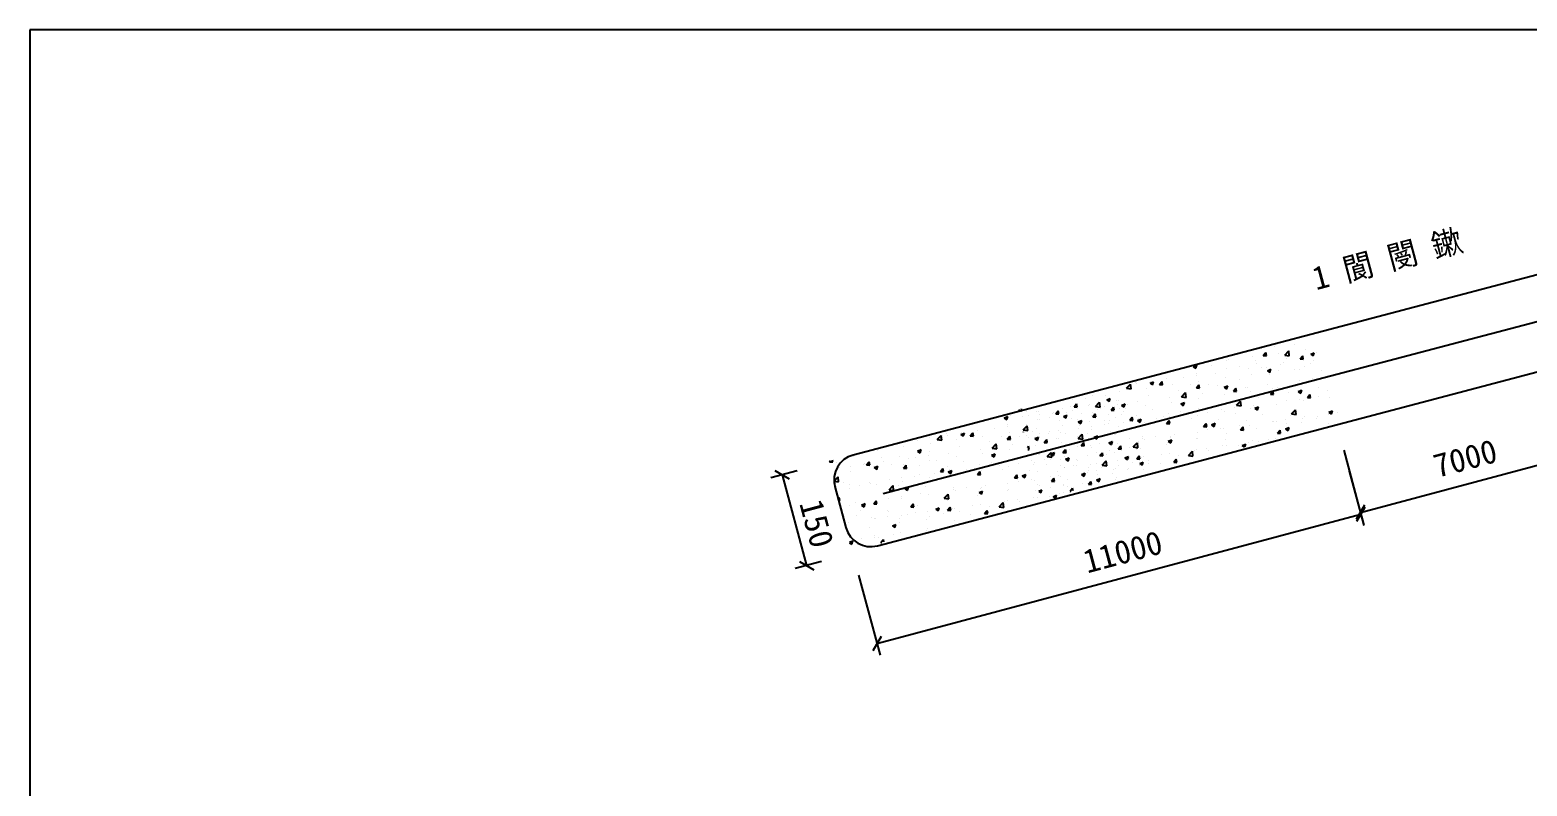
# Model space of a CAD drawing. Header units: metres. Extents: x 0 to 297, y 0 to 210.
# Drawn here: x 0 to 190.6, y 113.7 to 210 of the extents above; entities that cross this region are included whole.
import ezdxf

# ---------------------------------------------------------------- set-up
doc = ezdxf.new("R2010")
doc.units = ezdxf.units.M
doc.layers.add(' ', color=7, linetype='Continuous')

msp = doc.modelspace()

# ---------------------------------------------------------------- linework, layer by layer
for p, q in [((297, 210), (0, 210)), ((0, 210), (0, 0)), ((214.02, 184.69), (104.77, 155.86)), ((108.6, 150.98), (224.18, 181.41)), ((107.87, 144.31), (214.02, 172.32)), ((158.43, 169.64), (158.43, 169.64)), ((160.92, 169.97), (160.92, 169.97)), ((152.24, 167.94), (152.24, 167.94)), ((152.51, 168), (152.51, 168)), ((155.55, 168.36), (155.55, 168.36)), ((156.01, 167.85), (156.01, 167.85)), ((156.79, 169.42), (156.79, 169.42)), ((156.98, 168.53), (157.29, 168.91)), ((156.98, 168.53), (157.37, 168.5)), ((157.37, 168.5), (157.29, 168.91)), ((158.96, 168.85), (158.96, 168.85)), ((159.52, 167.7), (159.52, 167.7)), ((159.7, 168.59), (160.21, 169.12)), ((159.7, 168.59), (160.28, 168.5)), ((159.97, 168.2), (159.97, 168.2)), ((160.28, 168.5), (160.21, 169.12)), ((161.68, 168.12), (162, 168.5)), ((161.68, 168.12), (162.07, 168.08)), ((162.07, 168.08), (162, 168.5)), ((162.33, 169.31), (162.33, 169.31)), ((163.01, 168.72), (163.47, 168.9)), ((163.01, 168.72), (163.34, 168.5)), ((163.33, 167.93), (163.33, 167.93)), ((163.34, 168.5), (163.47, 168.9)), ((163.79, 168.86), (163.79, 168.86)), ((148.07, 167.13), (148.53, 167.31)), ((148.07, 167.13), (148.4, 166.91)), ((148.4, 166.91), (148.53, 167.31)), ((148.44, 165.96), (148.44, 165.96)), ((148.49, 166.23), (148.49, 166.23)), ((148.87, 167.47), (148.87, 167.47)), ((150.39, 167.26), (150.39, 167.26)), ((150.92, 166.29), (150.92, 166.29)), ((152.31, 166.89), (152.31, 166.89)), ((153.9, 167.12), (153.9, 167.12)), ((155.07, 166.84), (155.07, 166.84)), ((155.47, 166.17), (155.47, 166.17)), ((156.14, 167.54), (156.14, 167.54)), ((156.71, 167.05), (156.71, 167.05)), ((157.4, 166.97), (157.4, 166.97)), ((157.5, 166.6), (157.96, 166.78)), ((157.5, 166.6), (157.82, 166.38)), ((157.71, 166.1), (157.71, 166.1)), ((157.82, 166.38), (157.96, 166.78)), ((158.88, 166.66), (158.88, 166.66)), ((159.19, 167.38), (159.19, 167.38)), ((160.9, 166.82), (160.9, 166.82)), ((161.54, 166.76), (161.54, 166.76)), ((162.25, 167.13), (162.25, 167.13)), ((163.02, 167.55), (163.02, 167.55)), ((164.4, 166.67), (164.4, 166.67)), ((137.01, 164.26), (137.01, 164.26)), ((138.53, 164.66), (138.53, 164.66)), ((138.7, 163.92), (138.7, 163.92)), ((139.56, 164.37), (140.08, 164.9)), ((139.56, 164.37), (140.15, 164.28)), ((140.15, 164.28), (140.08, 164.9)), ((140.17, 164.88), (140.17, 164.88)), ((140.7, 165.11), (140.7, 165.11)), ((140.84, 164.92), (140.84, 164.92)), ((142.07, 164.38), (142.07, 164.38)), ((142.56, 165.01), (143.02, 165.19)), ((142.56, 165.01), (142.89, 164.79)), ((142.65, 165.2), (142.65, 165.2)), ((142.89, 164.79), (143.02, 165.19)), ((143.77, 164.83), (144.09, 165.21)), ((143.77, 164.83), (144.16, 164.8)), ((144.16, 164.8), (144.09, 165.21)), ((144.2, 164.96), (144.2, 164.96)), ((144.66, 165.57), (144.66, 165.57)), ((145.38, 164.8), (145.38, 164.8)), ((146.24, 164.13), (146.24, 164.13)), ((146.8, 165.75), (146.8, 165.75)), ((147.71, 164.81), (147.71, 164.81)), ((148.48, 164.42), (148.79, 164.8)), ((148.48, 164.42), (148.87, 164.39)), ((148.79, 165.29), (148.79, 165.29)), ((148.87, 164.38), (148.79, 164.8)), ((150.06, 164.79), (150.06, 164.79)), ((151.21, 164.66), (151.21, 164.66)), ((151.99, 164.49), (152.45, 164.66)), ((151.99, 164.49), (152.31, 164.27)), ((152.16, 165.75), (152.16, 165.75)), ((152.31, 164.27), (152.45, 164.66)), ((153.18, 164.01), (153.5, 164.38)), ((153.18, 164.01), (153.57, 163.97)), ((153.34, 164.25), (153.34, 164.25)), ((153.57, 163.97), (153.5, 164.38)), ((153.89, 165.45), (153.89, 165.45)), ((154.71, 164.51), (154.71, 164.51)), ((154.98, 164.47), (154.98, 164.47)), ((155.39, 163.99), (155.39, 163.99)), ((157.47, 164.79), (157.47, 164.79)), ((157.89, 163.6), (158.2, 163.97)), ((158.28, 163.56), (158.2, 163.97)), ((158.21, 164.37), (158.21, 164.37)), ((158.8, 164.48), (158.8, 164.48)), ((161.41, 163.96), (161.87, 164.14)), ((161.41, 163.96), (161.74, 163.74)), ((161.61, 165.34), (161.61, 165.34)), ((161.71, 164.22), (161.71, 164.22)), ((161.74, 163.74), (161.87, 164.14)), ((162.17, 164.94), (162.17, 164.94)), ((163.25, 165.55), (163.25, 165.55)), ((164.04, 164.47), (164.04, 164.47)), ((165.21, 164.07), (165.21, 164.07)), ((128.92, 162.2), (128.92, 162.2)), ((131.98, 163), (131.98, 163)), ((132.42, 162.05), (132.42, 162.05)), ((132.71, 162.9), (132.71, 162.9)), ((132.9, 162), (133.21, 162.38)), ((132.9, 162), (133.29, 161.97)), ((133.29, 161.97), (133.21, 162.38)), ((134.35, 163.11), (134.35, 163.11)), ((134.76, 162.16), (134.76, 162.16)), ((134.88, 162.32), (134.88, 162.32)), ((135.29, 163.42), (135.29, 163.42)), ((135.62, 162.06), (136.13, 162.59)), ((135.62, 162.06), (136.2, 161.97)), ((136.2, 161.97), (136.13, 162.59)), ((136.8, 162.07), (136.8, 162.07)), ((136.84, 163.44), (136.84, 163.44)), ((137.05, 162.9), (137.51, 163.07)), ((137.05, 162.9), (137.37, 162.68)), ((137.37, 162.68), (137.51, 163.07)), ((137.6, 161.59), (137.92, 161.97)), ((137.99, 161.56), (137.92, 161.97)), ((138.25, 162.78), (138.25, 162.78)), ((138.44, 162.29), (138.44, 162.29)), ((138.58, 162.82), (138.58, 162.82)), ((138.93, 162.19), (139.39, 162.37)), ((138.93, 162.19), (139.25, 161.97)), ((139.25, 161.97), (139.39, 162.37)), ((139.71, 162.33), (139.71, 162.33)), ((140.93, 162.62), (140.93, 162.62)), ((141.99, 162.19), (141.99, 162.19)), ((142.41, 163.48), (142.41, 163.48)), ((145.07, 163.16), (145.07, 163.16)), ((145.3, 162.61), (145.3, 162.61)), ((146.47, 162.37), (146.93, 162.55)), ((146.47, 162.37), (146.8, 162.15)), ((146.57, 163.28), (147.08, 163.81)), ((146.57, 163.28), (147.15, 163.19)), ((146.71, 163.38), (146.71, 163.38)), ((146.8, 162.15), (146.93, 162.55)), ((147.15, 163.19), (147.08, 163.81)), ((148.71, 163.11), (148.71, 163.11)), ((149.2, 163.7), (149.2, 163.7)), ((152.08, 163.57), (152.08, 163.57)), ((152.57, 162.5), (152.57, 162.5)), ((153.57, 162.2), (154.08, 162.73)), ((153.57, 162.2), (154.15, 162.11)), ((154.15, 162.11), (154.08, 162.73)), ((155.74, 162.21), (155.74, 162.21)), ((155.9, 161.85), (156.36, 162.02)), ((156.23, 161.63), (156.36, 162.02)), ((156.39, 163.15), (156.39, 163.15)), ((157.89, 163.6), (158.28, 163.56)), ((158.72, 162.3), (158.72, 162.3)), ((159.88, 162.75), (159.88, 162.75)), ((160.22, 163.81), (160.22, 163.81)), ((161.53, 162.97), (161.53, 162.97)), ((162.09, 162.76), (162.09, 162.76)), ((162.59, 163.18), (162.91, 163.56)), ((162.59, 163.18), (162.98, 163.15)), ((162.98, 163.15), (162.91, 163.56)), ((164.01, 163.29), (164.01, 163.29)), ((165.4, 163.18), (165.4, 163.18)), ((123.99, 160.6), (124.45, 160.78)), ((123.99, 160.6), (124.32, 160.38)), ((124.32, 160.38), (124.45, 160.78)), ((124.79, 160.95), (124.79, 160.95)), ((125.86, 161.54), (125.98, 161.68)), ((125.86, 161.54), (126.25, 161.51)), ((126.25, 161.51), (126.21, 161.74)), ((126.31, 160.74), (126.31, 160.74)), ((126.8, 161.46), (126.8, 161.46)), ((127.11, 160.85), (127.11, 160.85)), ((128.16, 161.41), (128.16, 161.41)), ((128.23, 160.36), (128.23, 160.36)), ((128.43, 161.47), (128.43, 161.47)), ((128.53, 160.98), (128.53, 160.98)), ((128.53, 160.36), (128.53, 160.36)), ((129.81, 160.59), (129.81, 160.59)), ((130.17, 161.2), (130.17, 161.2)), ((130.3, 161.32), (130.3, 161.32)), ((130.57, 161.13), (130.88, 161.51)), ((130.57, 161.13), (130.96, 161.1)), ((130.96, 161.1), (130.88, 161.51)), ((130.93, 161.51), (130.93, 161.51)), ((130.98, 160.31), (130.98, 160.31)), ((131.47, 161.83), (131.47, 161.83)), ((131.54, 160.78), (131.99, 160.96)), ((131.54, 160.78), (131.86, 160.56)), ((131.86, 160.56), (131.99, 160.96)), ((131.9, 160.82), (131.9, 160.82)), ((131.93, 161.32), (131.93, 161.32)), ((132.06, 161.02), (132.06, 161.02)), ((132.63, 160.53), (132.63, 160.53)), ((132.66, 161.53), (132.66, 161.53)), ((133.32, 160.44), (133.32, 160.44)), ((133.42, 160.08), (133.88, 160.25)), ((133.42, 160.08), (133.74, 159.86)), ((133.74, 159.86), (133.88, 160.25)), ((133.8, 161.17), (133.8, 161.17)), ((134.8, 160.14), (134.8, 160.14)), ((135.11, 160.85), (135.11, 160.85)), ((135.22, 161.24), (135.22, 161.24)), ((135.27, 160.72), (135.59, 161.1)), ((135.27, 160.72), (135.66, 160.69)), ((135.43, 161.18), (135.43, 161.18)), ((135.66, 160.69), (135.59, 161.1)), ((135.88, 161.68), (135.88, 161.68)), ((135.92, 161.9), (135.92, 161.9)), ((136.82, 160.29), (136.82, 160.29)), ((137.31, 161.02), (137.31, 161.02)), ((137.46, 160.23), (137.46, 160.23)), ((137.6, 161.59), (137.99, 161.56)), ((138.17, 160.6), (138.17, 160.6)), ((138.62, 161.73), (138.62, 161.73)), ((138.94, 161.03), (138.94, 161.03)), ((139.25, 161.4), (139.25, 161.4)), ((139.42, 161.75), (139.42, 161.75)), ((139.98, 160.31), (140.29, 160.69)), ((139.98, 160.31), (140.37, 160.27)), ((140.37, 160.27), (140.29, 160.69)), ((140.32, 160.15), (140.32, 160.15)), ((140.81, 160.87), (140.81, 160.87)), ((140.96, 160.26), (141.42, 160.43)), ((140.96, 160.26), (141.29, 160.04)), ((141.09, 160.53), (141.09, 160.53)), ((141.29, 160.04), (141.42, 160.43)), ((142.93, 161.61), (142.93, 161.61)), ((143.34, 160.57), (143.34, 160.57)), ((144.31, 160.73), (144.31, 160.73)), ((144.68, 159.9), (145, 160.27)), ((144.91, 161.18), (144.91, 161.18)), ((144.99, 160.79), (144.99, 160.79)), ((145.07, 159.86), (145, 160.27)), ((145.22, 160.43), (145.22, 160.43)), ((146.43, 161.46), (146.43, 161.46)), ((147.47, 161.12), (147.47, 161.12)), ((147.81, 160.58), (147.81, 160.58)), ((148.63, 160.92), (148.63, 160.92)), ((148.74, 161.84), (148.74, 161.84)), ((149.93, 161.31), (149.93, 161.31)), ((151.31, 160.43), (151.31, 160.43)), ((151.61, 161.66), (151.61, 161.66)), ((152, 161.38), (152, 161.38)), ((153.26, 161.88), (153.26, 161.88)), ((153.43, 161.16), (153.43, 161.16)), ((154.81, 160.28), (154.81, 160.28)), ((155.31, 161.8), (155.31, 161.8)), ((155.9, 161.85), (156.23, 161.63)), ((156.93, 161.01), (156.93, 161.01)), ((158.16, 160.16), (158.16, 160.16)), ((158.32, 160.13), (158.32, 160.13)), ((158.64, 160.11), (158.64, 160.11)), ((159.8, 160.38), (159.8, 160.38)), ((160.44, 160.87), (160.44, 160.87)), ((160.57, 161.11), (161.08, 161.64)), ((160.57, 161.11), (161.15, 161.02)), ((161.15, 161.02), (161.08, 161.64)), ((162.01, 160.57), (162.01, 160.57)), ((162.28, 160.71), (162.28, 160.71)), ((163.77, 160.55), (163.77, 160.55)), ((163.94, 160.72), (163.94, 160.72)), ((165.32, 160.99), (165.32, 160.99)), ((165.33, 161.32), (165.79, 161.5)), ((165.33, 161.32), (165.66, 161.1)), ((165.66, 161.1), (165.79, 161.5)), ((166.43, 161.25), (166.43, 161.25)), ((169.34, 148.56), (219.04, 161.87)), ((115.48, 157.84), (115.99, 158.37)), ((116.07, 157.75), (115.99, 158.37)), ((116.09, 158.35), (116.09, 158.35)), ((116.62, 158.58), (116.62, 158.58)), ((116.76, 158.39), (116.76, 158.39)), ((118.48, 158.49), (118.94, 158.66)), ((118.48, 158.49), (118.8, 158.27)), ((118.57, 158.68), (118.57, 158.68)), ((118.8, 158.27), (118.94, 158.66)), ((119.69, 158.31), (120.01, 158.68)), ((119.69, 158.31), (120.08, 158.27)), ((120.08, 158.27), (120.01, 158.68)), ((120.12, 158.43), (120.12, 158.43)), ((120.58, 159.05), (120.58, 159.05)), ((121.3, 158.27), (121.3, 158.27)), ((122.71, 159.22), (122.71, 159.22)), ((123.62, 158.28), (123.62, 158.28)), ((124.36, 159.44), (124.36, 159.44)), ((124.39, 157.89), (124.71, 158.27)), ((124.41, 159.71), (124.41, 159.71)), ((124.71, 158.76), (124.71, 158.76)), ((124.79, 157.86), (124.71, 158.27)), ((125.98, 158.26), (125.98, 158.26)), ((126.43, 159.06), (126.94, 159.6)), ((126.43, 159.06), (127.02, 158.97)), ((126.45, 158.83), (126.48, 158.84)), ((126.46, 158.78), (126.48, 158.84)), ((126.8, 158.4), (126.8, 158.4)), ((126.84, 159.77), (126.84, 159.77)), ((127.02, 158.97), (126.94, 159.6)), ((127.61, 158.86), (127.61, 158.86)), ((128.08, 159.23), (128.08, 159.23)), ((128.45, 158.61), (128.45, 158.61)), ((128.45, 158.18), (128.45, 158.18)), ((129.61, 158.56), (129.61, 158.56)), ((129.81, 158.92), (129.81, 158.92)), ((130.93, 158.94), (130.93, 158.94)), ((131.12, 158.72), (131.12, 158.72)), ((131.39, 159.65), (131.39, 159.65)), ((131.82, 158.64), (131.82, 158.64)), ((133.38, 158.27), (133.38, 158.27)), ((133.43, 157.98), (133.94, 158.51)), ((133.44, 159.21), (133.44, 159.21)), ((133.63, 159.58), (133.63, 159.58)), ((134.02, 157.89), (133.94, 158.51)), ((134.62, 158.57), (134.62, 158.57)), ((135.07, 159.48), (135.07, 159.48)), ((135.14, 159.06), (135.14, 159.06)), ((135.45, 158.14), (135.91, 158.32)), ((135.78, 157.92), (135.91, 158.32)), ((136.72, 159.7), (136.72, 159.7)), ((137.26, 159.87), (137.26, 159.87)), ((137.53, 158.81), (137.53, 158.81)), ((138.09, 158.42), (138.09, 158.42)), ((138.12, 158.42), (138.12, 158.42)), ((138.54, 159.55), (138.54, 159.55)), ((139.17, 159.03), (139.17, 159.03)), ((139.2, 160.03), (139.2, 160.03)), ((141.62, 158.27), (141.62, 158.27)), ((141.91, 160.01), (141.91, 160.01)), ((143.26, 158.2), (143.26, 158.2)), ((144.68, 159.9), (145.07, 159.86)), ((145.14, 158.25), (145.14, 158.25)), ((145.74, 158.53), (145.74, 158.53)), ((148.55, 158.74), (148.55, 158.74)), ((149.39, 159.48), (149.7, 159.86)), ((149.39, 159.48), (149.78, 159.45)), ((149.78, 159.45), (149.7, 159.86)), ((149.89, 159.07), (149.89, 159.07)), ((150.39, 159.73), (150.85, 159.91)), ((150.39, 159.73), (150.72, 159.51)), ((150.72, 159.51), (150.85, 159.91)), ((151.53, 159.29), (151.53, 159.29)), ((151.92, 159.2), (151.92, 159.2)), ((152.3, 158.58), (152.3, 158.58)), ((154.01, 159.62), (154.01, 159.62)), ((154.09, 159.07), (154.41, 159.45)), ((154.09, 159.07), (154.48, 159.04)), ((154.48, 159.04), (154.41, 159.45)), ((155.23, 159.62), (155.23, 159.62)), ((156.12, 159.24), (156.12, 159.24)), ((158.8, 158.66), (159.11, 159.04)), ((158.8, 158.66), (159.19, 158.63)), ((159.19, 158.63), (159.11, 159.04)), ((159.82, 159.21), (160.28, 159.38)), ((159.82, 159.21), (160.14, 158.99)), ((159.95, 159.89), (159.95, 159.89)), ((160.14, 158.99), (160.28, 159.38)), ((161.82, 159.99), (161.82, 159.99)), ((165.32, 159.84), (165.32, 159.84)), ((107.9, 156.48), (107.9, 156.48)), ((111.21, 156.9), (111.21, 156.9)), ((112.93, 157.74), (112.93, 157.74)), ((112.97, 156.37), (113.42, 156.55)), ((112.97, 156.37), (113.29, 156.15)), ((113.29, 156.15), (113.42, 156.55)), ((114.44, 158.13), (114.44, 158.13)), ((114.5, 156.29), (114.5, 156.29)), ((114.62, 157.39), (114.62, 157.39)), ((115.48, 157.84), (116.07, 157.75)), ((117.99, 157.85), (117.99, 157.85)), ((118.33, 156.95), (118.33, 156.95)), ((120.99, 156.63), (120.99, 156.63)), ((122.15, 157.61), (122.15, 157.61)), ((122.48, 156.76), (122.99, 157.29)), ((122.48, 156.76), (123.07, 156.67)), ((122.63, 156.85), (122.63, 156.85)), ((123.07, 156.67), (122.99, 157.29)), ((124.39, 157.89), (124.79, 157.86)), ((124.63, 156.58), (124.63, 156.58)), ((125.11, 157.18), (125.11, 157.18)), ((126.96, 156.84), (127.09, 156.99)), ((127.03, 156.59), (127.16, 156.57)), ((127.16, 156.57), (127.09, 156.99)), ((127.13, 158.14), (127.13, 158.14)), ((127.9, 157.96), (128.36, 158.14)), ((127.9, 157.96), (128.23, 157.74)), ((128, 157.04), (128, 157.04)), ((128.23, 157.74), (128.36, 158.14)), ((129.1, 157.48), (129.42, 157.86)), ((129.1, 157.48), (129.49, 157.45)), ((129.21, 156.35), (129.21, 156.35)), ((129.26, 157.72), (129.26, 157.72)), ((129.49, 157.45), (129.42, 157.86)), ((130.63, 157.99), (130.63, 157.99)), ((130.9, 157.94), (130.9, 157.94)), ((131.31, 157.46), (131.31, 157.46)), ((131.48, 156.2), (131.79, 156.57)), ((131.74, 156.45), (131.74, 156.45)), ((131.87, 156.16), (131.79, 156.57)), ((132.31, 156.63), (132.31, 156.63)), ((133.35, 156.9), (133.35, 156.9)), ((133.43, 157.98), (134.02, 157.89)), ((133.81, 157.07), (134.12, 157.45)), ((133.81, 157.07), (134.2, 157.04)), ((134.2, 157.04), (134.12, 157.45)), ((134.13, 157.84), (134.13, 157.84)), ((134.72, 157.95), (134.72, 157.95)), ((134.99, 157.11), (134.99, 157.11)), ((135.06, 156.87), (135.06, 156.87)), ((135.45, 158.14), (135.78, 157.92)), ((136.14, 157.28), (136.14, 157.28)), ((137.33, 157.44), (137.79, 157.61)), ((137.33, 157.44), (137.66, 157.22)), ((137.44, 156.44), (137.44, 156.44)), ((137.48, 157.44), (137.48, 157.44)), ((137.63, 157.69), (137.63, 157.69)), ((137.66, 157.22), (137.79, 157.61)), ((138.46, 157.36), (138.46, 157.36)), ((138.51, 156.66), (138.83, 157.04)), ((138.51, 156.66), (138.9, 156.62)), ((138.9, 156.62), (138.83, 157.04)), ((139.93, 156.77), (139.93, 156.77)), ((139.96, 157.94), (139.96, 157.94)), ((140.43, 156.89), (140.94, 157.42)), ((140.43, 156.89), (141.02, 156.8)), ((140.82, 156.61), (140.82, 156.61)), ((141.02, 156.8), (140.95, 157.42)), ((141.13, 157.54), (141.13, 157.54)), ((141.32, 156.65), (141.32, 156.65)), ((141.62, 157.99), (141.62, 157.99)), ((141.83, 157.83), (141.83, 157.83)), ((144.64, 157.27), (144.64, 157.27)), ((144.88, 157.62), (145.34, 157.79)), ((144.88, 157.62), (145.2, 157.4)), ((145.12, 158.12), (145.12, 158.12)), ((145.2, 157.4), (145.34, 157.79)), ((147.44, 155.81), (147.95, 156.34)), ((148.02, 155.72), (147.95, 156.34)), ((148.16, 156.49), (148.16, 156.49)), ((148.47, 157.92), (148.47, 157.92)), ((148.47, 156.55), (148.47, 156.55)), ((148.62, 157.98), (148.62, 157.98)), ((149.8, 156.7), (149.8, 156.7)), ((150.04, 156.48), (150.04, 156.48)), ((151.84, 157.02), (151.84, 157.02)), ((152.13, 157.83), (152.13, 157.83)), ((152.29, 157.03), (152.29, 157.03)), ((153.87, 157.14), (153.87, 157.14)), ((154.31, 157.09), (154.77, 157.27)), ((154.31, 157.09), (154.58, 156.91)), ((154.65, 156.92), (154.77, 157.27)), ((155.15, 157.44), (155.15, 157.44)), ((155.63, 157.68), (155.63, 157.68)), ((156.43, 157.58), (156.43, 157.58)), ((157.69, 157.8), (157.69, 157.8)), ((158.56, 157.93), (158.56, 157.93)), ((167.22, 156.47), (169.78, 146.9)), ((101.78, 155.02), (101.89, 155.15)), ((101.78, 155.02), (102.17, 154.98)), ((102.17, 154.98), (102.13, 155.21)), ((102.72, 154.94), (102.72, 154.94)), ((104.45, 154.46), (104.45, 154.46)), ((104.84, 155.67), (104.84, 155.67)), ((106.09, 154.67), (106.09, 154.67)), ((106.22, 154.79), (106.22, 154.79)), ((106.48, 154.61), (106.8, 154.98)), ((106.48, 154.61), (106.88, 154.57)), ((106.88, 154.57), (106.8, 154.98)), ((106.85, 154.98), (106.85, 154.98)), ((107.45, 154.26), (107.91, 154.43)), ((107.78, 154.04), (107.91, 154.43)), ((108.34, 155.52), (108.34, 155.52)), ((108.58, 155), (108.58, 155)), ((109.72, 154.64), (109.72, 154.64)), ((110.68, 155.64), (110.68, 155.64)), ((111.13, 154.71), (111.13, 154.71)), ((111.19, 154.19), (111.51, 154.57)), ((111.58, 154.16), (111.51, 154.57)), ((111.84, 155.38), (111.84, 155.38)), ((112.72, 155.55), (112.72, 155.55)), ((113.22, 154.5), (113.22, 154.5)), ((114.36, 155.76), (114.36, 155.76)), ((114.54, 155.21), (114.54, 155.21)), ((115.34, 155.23), (115.34, 155.23)), ((116.73, 154.35), (116.73, 154.35)), ((116.85, 156.09), (116.85, 156.09)), ((117.91, 155.67), (117.91, 155.67)), ((118.84, 155.08), (118.84, 155.08)), ((120.83, 154.66), (120.83, 154.66)), ((121.22, 156.09), (121.22, 156.09)), ((122.35, 154.93), (122.35, 154.93)), ((122.39, 155.85), (122.85, 156.02)), ((122.39, 155.85), (122.72, 155.63)), ((122.72, 155.63), (122.85, 156.02)), ((123.39, 154.59), (123.39, 154.59)), ((124.55, 154.4), (124.55, 154.4)), ((124.66, 155.31), (124.66, 155.31)), ((125.85, 154.78), (125.85, 154.78)), ((127.53, 155.14), (127.53, 155.14)), ((127.72, 154.63), (127.72, 154.63)), ((127.92, 154.86), (127.92, 154.86)), ((128.37, 155.99), (128.37, 155.99)), ((128.48, 155.97), (128.48, 155.97)), ((129.17, 155.35), (129.17, 155.35)), ((129.34, 154.64), (129.34, 154.64)), ((129.35, 154.64), (129.35, 154.64)), ((129.48, 155.67), (130, 156.2)), ((129.48, 155.67), (130.07, 155.58)), ((129.84, 155.36), (129.84, 155.36)), ((129.94, 156.03), (130.4, 156.2)), ((129.94, 156.03), (130.27, 155.81)), ((130.07, 155.58), (130, 156.2)), ((130.27, 155.81), (130.4, 156.2)), ((131.22, 154.48), (131.22, 154.48)), ((131.23, 155.28), (131.23, 155.28)), ((131.48, 156.2), (131.87, 156.16)), ((131.66, 155.68), (131.66, 155.68)), ((131.82, 155.32), (132.28, 155.5)), ((131.82, 155.32), (132.15, 155.1)), ((132.15, 155.1), (132.28, 155.5)), ((132.85, 154.49), (132.85, 154.49)), ((133.17, 155.3), (133.17, 155.3)), ((133.26, 154.53), (133.26, 154.53)), ((133.34, 155.22), (133.34, 155.22)), ((134.64, 155.77), (134.64, 155.77)), ((134.98, 154.69), (134.98, 154.69)), ((135.75, 154.85), (135.75, 154.85)), ((135.8, 156.22), (135.8, 156.22)), ((136.18, 155.79), (136.5, 156.16)), ((136.18, 155.79), (136.57, 155.75)), ((136.49, 154.58), (137, 155.12)), ((136.49, 154.58), (137.07, 154.49)), ((136.57, 155.75), (136.5, 156.16)), ((136.84, 155.07), (136.84, 155.07)), ((136.99, 155.95), (136.99, 155.95)), ((137.07, 154.49), (137, 155.12)), ((138.01, 156.23), (138.01, 156.23)), ((138.38, 155.18), (138.38, 155.18)), ((138.56, 154.51), (138.56, 154.51)), ((139.37, 155.5), (139.83, 155.68)), ((139.37, 155.5), (139.69, 155.28)), ((139.69, 155.28), (139.83, 155.68)), ((139.89, 155.4), (139.89, 155.4)), ((140.34, 154.92), (140.34, 154.92)), ((140.89, 155.37), (141.2, 155.75)), ((140.89, 155.37), (141.28, 155.34)), ((141.28, 155.34), (141.2, 155.75)), ((141.24, 154.47), (141.24, 154.47)), ((141.25, 154.8), (141.71, 154.97)), ((141.25, 154.8), (141.57, 154.58)), ((141.53, 155.61), (141.53, 155.61)), ((141.57, 154.58), (141.71, 154.97)), ((141.75, 155.64), (141.75, 155.64)), ((142.35, 154.73), (142.35, 154.73)), ((142.39, 155.17), (142.39, 155.17)), ((143.85, 154.77), (143.85, 154.77)), ((144.02, 155.94), (144.02, 155.94)), ((145.06, 156.06), (145.06, 156.06)), ((145.59, 154.96), (145.91, 155.34)), ((145.59, 154.96), (145.98, 154.93)), ((145.98, 154.93), (145.91, 155.34)), ((146.22, 155.83), (146.22, 155.83)), ((147.44, 155.81), (148.02, 155.72)), ((97.64, 153.85), (94.31, 152.95)), ((96.68, 152.81), (94.84, 153.87)), ((95.76, 153.34), (98.85, 141.79)), ((102.35, 152.54), (102.86, 153.07)), ((102.35, 152.54), (102.93, 152.45)), ((102.93, 152.45), (102.86, 153.07)), ((103.03, 154.32), (103.03, 154.32)), ((104.45, 153.83), (104.45, 153.83)), ((107.45, 154.26), (107.78, 154.04)), ((107.82, 154.29), (107.82, 154.29)), ((109.36, 152.69), (109.36, 152.69)), ((110.99, 152.96), (110.99, 152.96)), ((111.05, 152.53), (111.05, 152.53)), ((111.19, 154.19), (111.58, 154.16)), ((112.63, 153.17), (112.63, 153.17)), ((113.18, 153.34), (113.18, 153.34)), ((114.46, 153.02), (114.46, 153.02)), ((115.12, 153.5), (115.12, 153.5)), ((115.89, 153.78), (116.21, 154.16)), ((115.89, 153.78), (116.29, 153.75)), ((116.29, 153.75), (116.21, 154.16)), ((116.88, 153.73), (117.34, 153.91)), ((116.88, 153.73), (117.21, 153.51)), ((117.01, 154), (117.01, 154)), ((117.21, 153.51), (117.34, 153.91)), ((117.83, 153.48), (117.83, 153.48)), ((119.26, 154.05), (119.26, 154.05)), ((120.23, 154.2), (120.23, 154.2)), ((120.6, 153.37), (120.92, 153.75)), ((120.6, 153.37), (120.99, 153.34)), ((120.9, 154.26), (120.9, 154.26)), ((120.99, 153.34), (120.92, 153.75)), ((121.14, 153.9), (121.14, 153.9)), ((123.73, 154.05), (123.73, 154.05)), ((125.31, 152.96), (125.62, 153.34)), ((125.31, 152.96), (125.7, 152.92)), ((125.7, 152.92), (125.62, 153.34)), ((125.81, 152.55), (125.81, 152.55)), ((126.31, 153.21), (126.77, 153.38)), ((126.31, 153.21), (126.63, 152.99)), ((126.64, 152.99), (126.77, 153.38)), ((127.23, 153.9), (127.23, 153.9)), ((127.45, 152.76), (127.45, 152.76)), ((127.84, 152.67), (127.84, 152.67)), ((128.29, 153.81), (128.29, 153.81)), ((129.93, 153.09), (129.93, 153.09)), ((130.01, 152.55), (130.33, 152.92)), ((130.01, 152.55), (130.4, 152.51)), ((130.4, 152.51), (130.33, 152.92)), ((130.73, 153.76), (130.73, 153.76)), ((130.91, 153.2), (130.91, 153.2)), ((131.15, 153.09), (131.15, 153.09)), ((131.62, 154.31), (131.62, 154.31)), ((131.66, 154.27), (131.66, 154.27)), ((132.04, 152.71), (132.04, 152.71)), ((133.85, 153.38), (134.31, 153.56)), ((133.85, 153.38), (134.18, 153.16)), ((134.08, 153.64), (134.08, 153.64)), ((134.18, 153.16), (134.31, 153.56)), ((134.24, 153.61), (134.24, 153.61)), ((134.56, 153.59), (134.56, 153.59)), ((134.72, 154.33), (134.72, 154.33)), ((134.72, 152.14), (135.03, 152.51)), ((134.74, 153.86), (134.74, 153.86)), ((134.9, 152.51), (134.9, 152.51)), ((135.11, 152.1), (135.03, 152.51)), ((135.72, 153.85), (135.72, 153.85)), ((135.74, 152.68), (136.2, 152.86)), ((135.74, 152.68), (136.06, 152.46)), ((135.87, 153.37), (135.87, 153.37)), ((136.06, 152.46), (136.2, 152.86)), ((136.35, 154.34), (136.35, 154.34)), ((137.74, 153.46), (137.74, 153.46)), ((137.93, 154.05), (137.93, 154.05)), ((138.17, 152.81), (138.17, 152.81)), ((138.2, 154.18), (138.2, 154.18)), ((138.22, 154.19), (138.22, 154.19)), ((138.3, 153), (138.3, 153)), ((139.69, 154.03), (139.69, 154.03)), ((139.86, 154.19), (139.86, 154.19)), ((141.24, 153.31), (141.24, 153.31)), ((141.73, 154.04), (141.73, 154.04)), ((167.93, 153.81), (169.73, 147.11)), ((102.37, 152.3), (102.4, 152.32)), ((102.38, 152.26), (102.4, 152.32)), ((102.45, 151.84), (103.85, 146.63)), ((102.72, 151.87), (102.72, 151.87)), ((103.53, 152.34), (103.53, 152.34)), ((104.37, 152.09), (104.37, 152.09)), ((104.37, 151.65), (104.37, 151.65)), ((105.53, 152.03), (105.53, 152.03)), ((106.85, 152.41), (106.85, 152.41)), ((107.03, 152.19), (107.03, 152.19)), ((107.74, 152.11), (107.74, 152.11)), ((109.35, 151.45), (109.86, 151.98)), ((109.35, 151.45), (109.93, 151.36)), ((109.93, 151.36), (109.86, 151.98)), ((110.54, 152.04), (110.54, 152.04)), ((110.91, 150.59), (110.91, 150.59)), ((111.37, 151.62), (111.83, 151.79)), ((111.37, 151.62), (111.7, 151.39)), ((111.7, 151.39), (111.83, 151.79)), ((113.39, 150.91), (113.39, 150.91)), ((114.04, 151.89), (114.04, 151.89)), ((114.38, 150.84), (114.38, 150.84)), ((116.35, 150.37), (116.86, 150.9)), ((116.94, 150.28), (116.86, 150.9)), ((117.54, 151.75), (117.54, 151.75)), ((117.54, 151.46), (117.54, 151.46)), ((117.75, 151.3), (117.75, 151.3)), ((119.18, 151.68), (119.18, 151.68)), ((120.56, 150.74), (120.56, 150.74)), ((120.8, 151.09), (121.26, 151.27)), ((120.8, 151.09), (121.12, 150.87)), ((121.04, 151.6), (121.04, 151.6)), ((121.06, 151.72), (121.06, 151.72)), ((121.12, 150.87), (121.26, 151.27)), ((121.66, 152), (121.66, 152)), ((124.39, 151.4), (124.39, 151.4)), ((124.47, 152.21), (124.47, 152.21)), ((124.54, 151.45), (124.54, 151.45)), ((128.04, 151.3), (128.04, 151.3)), ((128.21, 152.06), (128.21, 152.06)), ((128.39, 151.28), (128.8, 151.44)), ((128.4, 151.23), (128.67, 151.05)), ((128.53, 152.03), (128.53, 152.03)), ((128.67, 151.05), (128.8, 151.44)), ((129.79, 150.61), (129.79, 150.61)), ((129.9, 151.72), (129.9, 151.72)), ((130.22, 150.56), (130.68, 150.74)), ((130.22, 150.56), (130.5, 150.38)), ((130.57, 150.4), (130.68, 150.74)), ((131.07, 150.91), (131.07, 150.91)), ((131.54, 151.94), (131.54, 151.94)), ((131.55, 151.15), (131.55, 151.15)), ((131.58, 152.09), (131.58, 152.09)), ((132.03, 151.88), (132.03, 151.88)), ((132.35, 151.05), (132.35, 151.05)), ((132.39, 151.26), (132.7, 151.64)), ((132.39, 151.26), (132.49, 151.25)), ((132.76, 151.32), (132.7, 151.64)), ((133.61, 151.27), (133.61, 151.27)), ((134.02, 152.27), (134.02, 152.27)), ((134.48, 151.4), (134.48, 151.4)), ((134.72, 152.14), (135.11, 152.1)), ((102.88, 150.31), (103.01, 150.46)), ((102.94, 150.06), (103.08, 150.05)), ((103.08, 150.05), (103.01, 150.46)), ((104.29, 149.47), (104.29, 149.47)), ((105.12, 149.83), (105.12, 149.83)), ((105.76, 148.84), (105.76, 148.84)), ((105.86, 149.5), (106.32, 149.68)), ((105.86, 149.5), (106.18, 149.28)), ((106.18, 149.28), (106.32, 149.68)), ((107.39, 149.67), (107.71, 150.05)), ((107.39, 149.67), (107.79, 149.64)), ((107.66, 149.93), (107.66, 149.93)), ((107.79, 149.64), (107.71, 150.05)), ((109.09, 148.77), (109.09, 148.77)), ((109.26, 148.69), (109.26, 148.69)), ((109.27, 150.37), (109.27, 150.37)), ((110.97, 150.35), (110.97, 150.35)), ((112.1, 149.26), (112.42, 149.64)), ((112.1, 149.26), (112.49, 149.23)), ((112.49, 149.23), (112.42, 149.64)), ((112.91, 149.43), (112.91, 149.43)), ((114.3, 148.66), (114.3, 148.66)), ((115.28, 148.97), (115.74, 149.15)), ((115.28, 148.97), (115.61, 148.75)), ((115.61, 148.75), (115.74, 149.15)), ((115.81, 148.87), (115.81, 148.87)), ((116.35, 150.37), (116.94, 150.28)), ((116.74, 150.09), (116.74, 150.09)), ((116.8, 148.85), (117.12, 149.22)), ((116.8, 148.85), (117.2, 148.81)), ((117.2, 148.81), (117.12, 149.22)), ((117.45, 149.09), (117.45, 149.09)), ((117.67, 149.12), (117.67, 149.12)), ((118.31, 148.64), (118.31, 148.64)), ((119.94, 149.42), (119.94, 149.42)), ((120.98, 149.54), (120.98, 149.54)), ((121.51, 148.44), (121.83, 148.81)), ((121.9, 148.4), (121.83, 148.81)), ((122.13, 149.3), (122.13, 149.3)), ((123.35, 149.28), (123.86, 149.81)), ((123.35, 149.28), (123.94, 149.19)), ((123.94, 149.19), (123.86, 149.81)), ((124.08, 149.96), (124.08, 149.96)), ((124.39, 150.03), (124.39, 150.03)), ((125.72, 150.18), (125.72, 150.18)), ((125.96, 149.96), (125.96, 149.96)), ((127.76, 150.49), (127.76, 150.49)), ((128.21, 150.5), (128.21, 150.5)), ((169.87, 149.48), (168.81, 147.64)), ((168.87, 147.43), (169.93, 149.27)), ((103.64, 148.1), (103.64, 148.1)), ((104.21, 147.28), (104.21, 147.28)), ((105.26, 148.11), (105.26, 148.11)), ((107.14, 147.96), (107.14, 147.96)), ((107.54, 147.78), (107.54, 147.78)), ((107.58, 147.74), (107.58, 147.74)), ((107.81, 131.85), (169.4, 148.35)), ((109.18, 148), (109.18, 148)), ((109.77, 146.86), (110.23, 147.03)), ((109.77, 146.86), (110.1, 146.64)), ((110.1, 146.64), (110.23, 147.03)), ((110.64, 147.81), (110.64, 147.81)), ((110.66, 147.33), (110.66, 147.33)), ((110.89, 148.16), (110.89, 148.16)), ((111.67, 148.33), (111.67, 148.33)), ((112.76, 148.54), (112.76, 148.54)), ((114.14, 147.66), (114.14, 147.66)), ((114.48, 147.99), (114.48, 147.99)), ((116.26, 148.39), (116.26, 148.39)), ((117.65, 147.51), (117.65, 147.51)), ((119.76, 148.25), (119.76, 148.25)), ((121.51, 148.44), (121.9, 148.4)), ((104.3, 144.76), (104.72, 144.92)), ((104.45, 145.5), (104.45, 145.5)), ((104.59, 144.52), (104.72, 144.92)), ((105.82, 145.2), (105.82, 145.2)), ((106.83, 146.67), (106.83, 146.67)), ((107.46, 145.41), (107.46, 145.41)), ((107.5, 145.56), (107.5, 145.56)), ((107.95, 145.36), (107.95, 145.36)), ((108.3, 144.74), (108.62, 145.11)), ((108.68, 144.8), (108.62, 145.11)), ((109.94, 145.74), (109.94, 145.74)), ((110.81, 145.98), (110.81, 145.98)), ((114.09, 146.29), (114.09, 146.29)), ((114.22, 146.47), (114.22, 146.47)), ((104.32, 144.7), (104.59, 144.52)), ((108.3, 144.74), (108.41, 144.73)), ((100.74, 142.3), (97.4, 141.4)), ((97.93, 142.32), (99.77, 141.26)), ((105.47, 140.57), (108.2, 130.4)), ((108.34, 132.76), (107.28, 130.93))]:
    msp.add_line(p, q)
for centre, start, end in [((105.62, 152.69), 105, 195), ((107.02, 147.48), 195, 285)]:
    msp.add_arc(centre, 3.28, start, end)

# ---------------------------------------------------------------- texts
at = {"layer": ' '}
msp.add_text('1 閬 閿 鏉', height=2.95, rotation=15, dxfattribs=at).set_placement((163.69, 176.84))
for s, rotation, p in [('7000', 15, (179.12, 152.95)), ('150', 285, (97.91, 149.72)), ('11000', 15, (134.55, 140.78))]:
    msp.add_text(s, height=3, rotation=rotation).set_placement(p)

doc.saveas('drawing.dxf')
